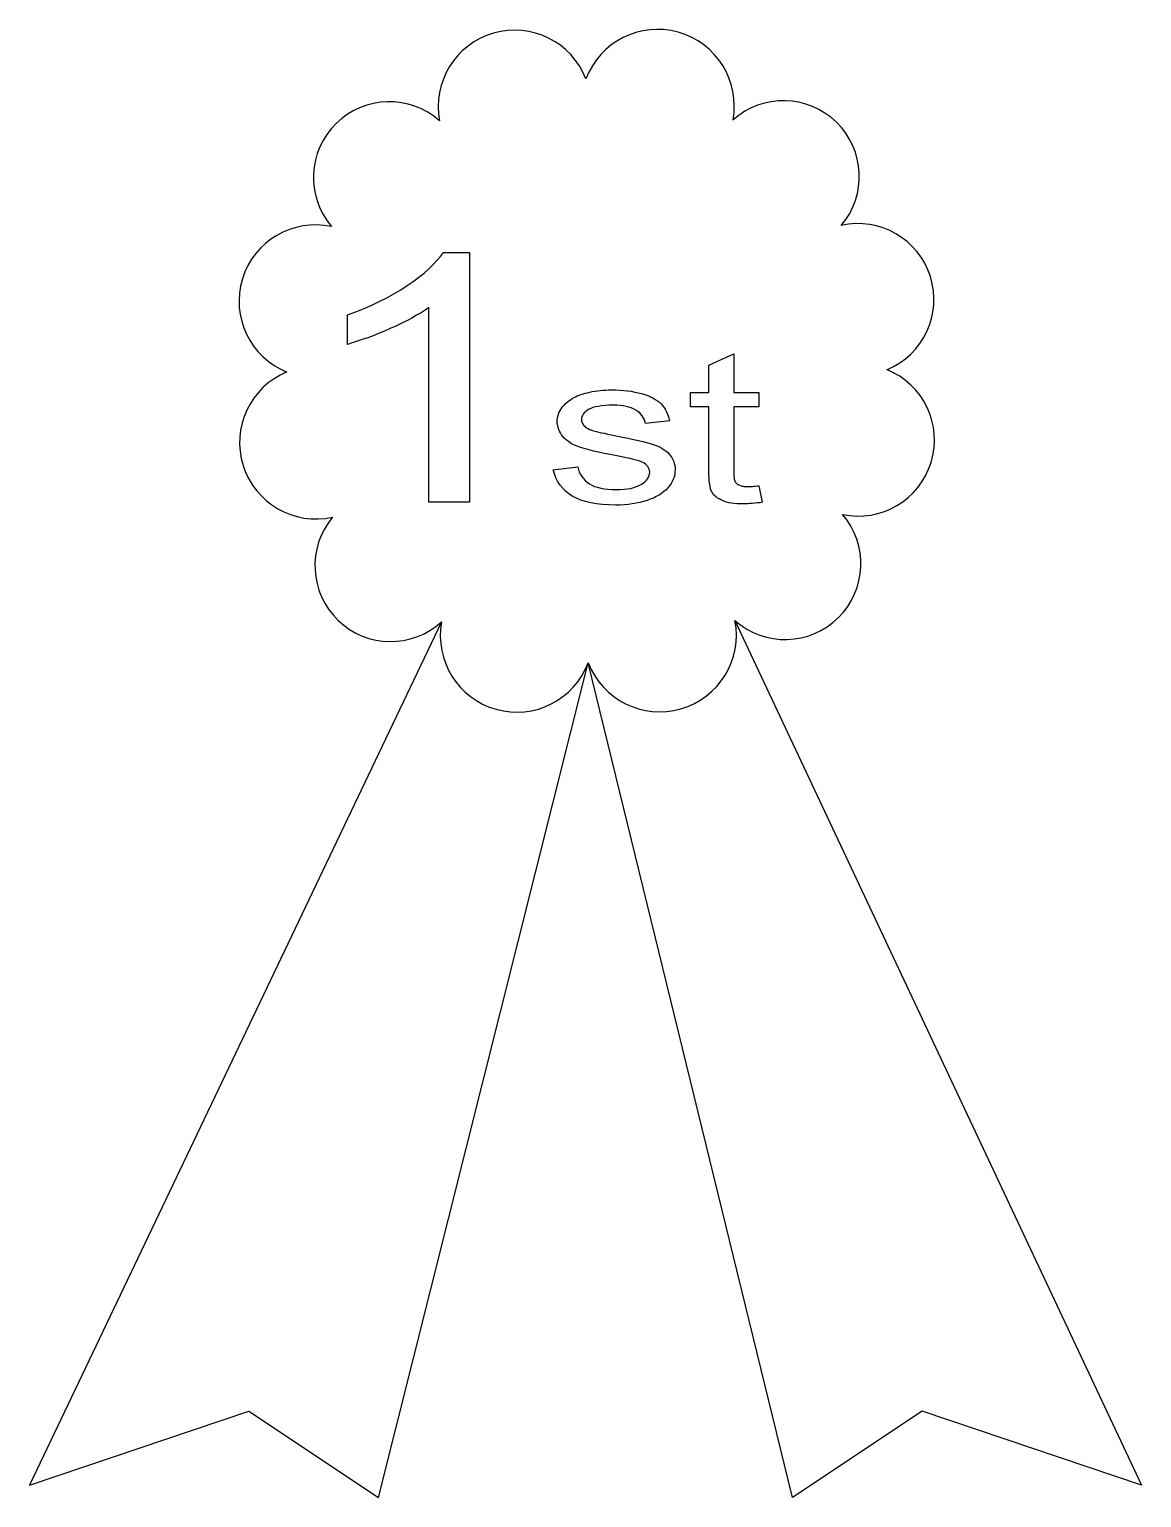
# Model space of a CAD drawing. Extents: x 110 to 283, y 41 to 271.
import ezdxf

# ---------------------------------------------------------------- set-up
doc = ezdxf.new("R2010")
doc.units = 0
doc.layers.get('0').update_dxf_attribs({"linetype": 'CONTINUOUS'})

# ---------------------------------------------------------------- blocks, each defined once
blk = doc.blocks.new('DWG2')
at = {"color": 0}
for p, q in [((-0.4868, 0.9258, 0.5), (-0.4771, 0.9414, 0.5)), ((-0.4771, 0.9414, 0.5), (-0.4683, 0.957, 0.5)), ((-0.4683, 0.957, 0.5), (-0.3931, 0.957, 0.5)), ((-0.3931, 0.957, 0.5), (-0.3931, 0, 0.5)), ((-0.5239, 0.8779, 0.5), (-0.5103, 0.8945, 0.5)), ((-0.5103, 0.8945, 0.5), (-0.4976, 0.9102, 0.5)), ((-0.4976, 0.9102, 0.5), (-0.4868, 0.9258, 0.5)), ((-0.5728, 0.8301, 0.5), (-0.5552, 0.8457, 0.5)), ((-0.5552, 0.8457, 0.5), (-0.5386, 0.8623, 0.5)), ((-0.5386, 0.8623, 0.5), (-0.5239, 0.8779, 0.5)), ((-0.6108, 0.7979, 0.5), (-0.5913, 0.8135, 0.5)), ((-0.5913, 0.8135, 0.5), (-0.5728, 0.8301, 0.5)), ((-0.6743, 0.7549, 0.5), (-0.6528, 0.7686, 0.5)), ((-0.6528, 0.7686, 0.5), (-0.6313, 0.7832, 0.5)), ((-0.6313, 0.7832, 0.5), (-0.6108, 0.7979, 0.5)), ((-0.7446, 0.7178, 0.5), (-0.7202, 0.7295, 0.5)), ((-0.7202, 0.7295, 0.5), (-0.6968, 0.7422, 0.5)), ((-0.6968, 0.7422, 0.5), (-0.6743, 0.7549, 0.5)), ((-0.5327, 0.7256, 0.5), (-0.5454, 0.7158, 0.5)), ((-0.521, 0.7354, 0.5), (-0.5327, 0.7256, 0.5)), ((-0.5103, 0.7461, 0.5), (-0.521, 0.7354, 0.5)), ((-0.5103, 0, 0.5), (-0.5103, 0.7461, 0.5)), ((-0.7446, 0.6045, 0.5), (-0.7446, 0.7178, 0.5)), ((-0.5884, 0.6855, 0.5), (-0.605, 0.6748, 0.5)), ((-0.5737, 0.6953, 0.5), (-0.5884, 0.6855, 0.5)), ((-0.5591, 0.7051, 0.5), (-0.5737, 0.6953, 0.5)), ((-0.5454, 0.7158, 0.5), (-0.5591, 0.7051, 0.5)), ((-0.6704, 0.6377, 0.5), (-0.686, 0.6299, 0.5)), ((-0.6548, 0.6465, 0.5), (-0.6704, 0.6377, 0.5)), ((-0.6382, 0.6553, 0.5), (-0.6548, 0.6465, 0.5)), ((-0.6216, 0.665, 0.5), (-0.6382, 0.6553, 0.5)), ((-0.605, 0.6748, 0.5), (-0.6216, 0.665, 0.5)), ((-0.731, 0.6104, 0.5), (-0.7446, 0.6045, 0.5)), ((-0.7163, 0.6162, 0.5), (-0.731, 0.6104, 0.5)), ((-0.7017, 0.623, 0.5), (-0.7163, 0.6162, 0.5)), ((-0.686, 0.6299, 0.5), (-0.7017, 0.623, 0.5)), ((0.2957, 0.5249, 0.3051), (0.3673, 0.5678, 0.3051)), ((0.3673, 0.5678, 0.3051), (0.3673, 0.4206, 0.3051)), ((0.2957, 0.4206, 0.3051), (0.2957, 0.5249, 0.3051)), ((-0.0469, 0.4218, 0.3051), (-0.0398, 0.4236, 0.3051)), ((-0.0398, 0.4236, 0.3051), (-0.032, 0.4253, 0.3051)), ((-0.032, 0.4253, 0.3051), (-0.0249, 0.4265, 0.3051)), ((-0.0249, 0.4265, 0.3051), (-0.0171, 0.4277, 0.3051)), ((-0.0171, 0.4277, 0.3051), (-0.0094, 0.4289, 0.3051)), ((-0.0094, 0.4289, 0.3051), (-0.001, 0.4295, 0.3051)), ((-0.001, 0.4295, 0.3051), (0.0067, 0.4301, 0.3051)), ((0.0067, 0.4301, 0.3051), (0.015, 0.4301, 0.3051)), ((0.015, 0.4301, 0.3051), (0.0276, 0.4301, 0.3051)), ((0.0276, 0.4301, 0.3051), (0.0389, 0.4289, 0.3051)), ((0.0389, 0.4289, 0.3051), (0.0508, 0.4283, 0.3051)), ((0.0508, 0.4283, 0.3051), (0.0615, 0.4265, 0.3051)), ((0.0615, 0.4265, 0.3051), (0.0723, 0.4247, 0.3051)), ((0.0723, 0.4247, 0.3051), (0.083, 0.4218, 0.3051)), ((-0.1167, 0.3777, 0.3051), (-0.1125, 0.383, 0.3051)), ((-0.1125, 0.383, 0.3051), (-0.1077, 0.3878, 0.3051)), ((-0.1077, 0.3878, 0.3051), (-0.103, 0.392, 0.3051)), ((-0.103, 0.392, 0.3051), (-0.0976, 0.3967, 0.3051)), ((-0.0976, 0.3967, 0.3051), (-0.0922, 0.4009, 0.3051)), ((-0.0922, 0.4009, 0.3051), (-0.0881, 0.4039, 0.3051)), ((-0.0881, 0.4039, 0.3051), (-0.0833, 0.4069, 0.3051)), ((-0.0833, 0.4069, 0.3051), (-0.0779, 0.4093, 0.3051)), ((-0.0779, 0.4093, 0.3051), (-0.0726, 0.4122, 0.3051)), ((-0.0726, 0.4122, 0.3051), (-0.0666, 0.4146, 0.3051)), ((-0.0666, 0.4146, 0.3051), (-0.0606, 0.417, 0.3051)), ((-0.0606, 0.417, 0.3051), (-0.0541, 0.4194, 0.3051)), ((-0.0541, 0.4194, 0.3051), (-0.0469, 0.4218, 0.3051)), ((0.083, 0.4218, 0.3051), (0.0925, 0.4194, 0.3051)), ((0.0925, 0.4194, 0.3051), (0.1027, 0.4158, 0.3051)), ((0.1027, 0.4158, 0.3051), (0.1116, 0.4122, 0.3051)), ((0.1116, 0.4122, 0.3051), (0.1199, 0.4081, 0.3051)), ((0.1199, 0.4081, 0.3051), (0.1277, 0.4039, 0.3051)), ((0.1277, 0.4039, 0.3051), (0.1348, 0.3991, 0.3051)), ((0.1348, 0.3991, 0.3051), (0.1414, 0.3938, 0.3051)), ((0.1414, 0.3938, 0.3051), (0.1479, 0.3884, 0.3051)), ((0.1479, 0.3884, 0.3051), (0.1533, 0.383, 0.3051)), ((0.1533, 0.383, 0.3051), (0.1581, 0.3771, 0.3051)), ((0.2427, 0.3652, 0.3051), (0.2427, 0.4206, 0.3051)), ((0.2427, 0.4206, 0.3051), (0.2957, 0.4206, 0.3051)), ((0.3673, 0.4206, 0.3051), (0.4394, 0.4206, 0.3051)), ((0.4394, 0.4206, 0.3051), (0.4394, 0.3652, 0.3051)), ((-0.1375, 0.336, 0.3051), (-0.1357, 0.3419, 0.3051)), ((-0.1357, 0.3419, 0.3051), (-0.1333, 0.3485, 0.3051)), ((-0.1333, 0.3485, 0.3051), (-0.1304, 0.3544, 0.3051)), ((-0.1304, 0.3544, 0.3051), (-0.1274, 0.361, 0.3051)), ((-0.1274, 0.361, 0.3051), (-0.1244, 0.3663, 0.3051)), ((-0.1244, 0.3663, 0.3051), (-0.1202, 0.3723, 0.3051)), ((-0.1202, 0.3723, 0.3051), (-0.1167, 0.3777, 0.3051)), ((-0.063, 0.3419, 0.3051), (-0.066, 0.3371, 0.3051)), ((-0.0594, 0.3467, 0.3051), (-0.063, 0.3419, 0.3051)), ((-0.0553, 0.3508, 0.3051), (-0.0594, 0.3467, 0.3051)), ((-0.0505, 0.355, 0.3051), (-0.0553, 0.3508, 0.3051)), ((-0.0445, 0.3586, 0.3051), (-0.0505, 0.355, 0.3051)), ((-0.038, 0.3622, 0.3051), (-0.0445, 0.3586, 0.3051)), ((-0.0302, 0.3646, 0.3051), (-0.038, 0.3622, 0.3051)), ((-0.0219, 0.3669, 0.3051), (-0.0302, 0.3646, 0.3051)), ((-0.013, 0.3687, 0.3051), (-0.0219, 0.3669, 0.3051)), ((-0.0028, 0.3699, 0.3051), (-0.013, 0.3687, 0.3051)), ((0.0085, 0.3711, 0.3051), (-0.0028, 0.3699, 0.3051)), ((0.0204, 0.3711, 0.3051), (0.0085, 0.3711, 0.3051)), ((0.0305, 0.3711, 0.3051), (0.0204, 0.3711, 0.3051)), ((0.0401, 0.3699, 0.3051), (0.0305, 0.3711, 0.3051)), ((0.049, 0.3687, 0.3051), (0.0401, 0.3699, 0.3051)), ((0.0574, 0.3663, 0.3051), (0.049, 0.3687, 0.3051)), ((0.0651, 0.364, 0.3051), (0.0574, 0.3663, 0.3051)), ((0.0723, 0.361, 0.3051), (0.0651, 0.364, 0.3051)), ((0.0788, 0.3574, 0.3051), (0.0723, 0.361, 0.3051)), ((0.0854, 0.3526, 0.3051), (0.0788, 0.3574, 0.3051)), ((0.0907, 0.3479, 0.3051), (0.0854, 0.3526, 0.3051)), ((0.0955, 0.3431, 0.3051), (0.0907, 0.3479, 0.3051)), ((0.0997, 0.3371, 0.3051), (0.0955, 0.3431, 0.3051)), ((0.1581, 0.3771, 0.3051), (0.1622, 0.3705, 0.3051)), ((0.1622, 0.3705, 0.3051), (0.1658, 0.364, 0.3051)), ((0.1658, 0.364, 0.3051), (0.17, 0.3562, 0.3051)), ((0.17, 0.3562, 0.3051), (0.173, 0.3485, 0.3051)), ((0.173, 0.3485, 0.3051), (0.176, 0.3401, 0.3051)), ((0.176, 0.3401, 0.3051), (0.1783, 0.3312, 0.3051)), ((0.2957, 0.3652, 0.3051), (0.2427, 0.3652, 0.3051)), ((0.2957, 0.1226, 0.3051), (0.2957, 0.3652, 0.3051)), ((0.4394, 0.3652, 0.3051), (0.3673, 0.3652, 0.3051)), ((0.3673, 0.3652, 0.3051), (0.3673, 0.1184, 0.3051)), ((-0.1405, 0.3157, 0.3051), (-0.1399, 0.3222, 0.3051)), ((-0.1405, 0.3085, 0.3051), (-0.1405, 0.3157, 0.3051)), ((-0.1405, 0.3008, 0.3051), (-0.1405, 0.3085, 0.3051)), ((-0.1393, 0.293, 0.3051), (-0.1405, 0.3008, 0.3051)), ((-0.1399, 0.3222, 0.3051), (-0.1387, 0.3288, 0.3051)), ((-0.1387, 0.3288, 0.3051), (-0.1375, 0.336, 0.3051)), ((-0.0708, 0.3222, 0.3051), (-0.0714, 0.3169, 0.3051)), ((-0.0714, 0.3169, 0.3051), (-0.0714, 0.3133, 0.3051)), ((-0.0714, 0.3133, 0.3051), (-0.0708, 0.3103, 0.3051)), ((-0.0702, 0.3276, 0.3051), (-0.0708, 0.3222, 0.3051)), ((-0.0708, 0.3103, 0.3051), (-0.0702, 0.3067, 0.3051)), ((-0.0684, 0.3324, 0.3051), (-0.0702, 0.3276, 0.3051)), ((-0.0702, 0.3067, 0.3051), (-0.069, 0.3038, 0.3051)), ((-0.069, 0.3038, 0.3051), (-0.0678, 0.3008, 0.3051)), ((-0.066, 0.3371, 0.3051), (-0.0684, 0.3324, 0.3051)), ((-0.0678, 0.3008, 0.3051), (-0.0666, 0.2978, 0.3051)), ((-0.0666, 0.2978, 0.3051), (-0.0648, 0.2948, 0.3051)), ((0.1032, 0.3312, 0.3051), (0.0997, 0.3371, 0.3051)), ((0.1068, 0.3246, 0.3051), (0.1032, 0.3312, 0.3051)), ((0.1092, 0.3175, 0.3051), (0.1068, 0.3246, 0.3051)), ((0.1116, 0.3097, 0.3051), (0.1092, 0.3175, 0.3051)), ((0.1128, 0.302, 0.3051), (0.1116, 0.3097, 0.3051)), ((0.1825, 0.3115, 0.3051), (0.1128, 0.302, 0.3051)), ((0.1783, 0.3312, 0.3051), (0.1807, 0.3216, 0.3051)), ((0.1807, 0.3216, 0.3051), (0.1825, 0.3115, 0.3051)), ((-0.1381, 0.2859, 0.3051), (-0.1393, 0.293, 0.3051)), ((-0.1363, 0.2787, 0.3051), (-0.1381, 0.2859, 0.3051)), ((-0.1345, 0.2716, 0.3051), (-0.1363, 0.2787, 0.3051)), ((-0.1316, 0.265, 0.3051), (-0.1345, 0.2716, 0.3051)), ((-0.1286, 0.2585, 0.3051), (-0.1316, 0.265, 0.3051)), ((-0.125, 0.2519, 0.3051), (-0.1286, 0.2585, 0.3051)), ((-0.0648, 0.2948, 0.3051), (-0.0624, 0.2919, 0.3051)), ((-0.0624, 0.2919, 0.3051), (-0.06, 0.2889, 0.3051)), ((-0.06, 0.2889, 0.3051), (-0.0577, 0.2865, 0.3051)), ((-0.0577, 0.2865, 0.3051), (-0.0547, 0.2835, 0.3051)), ((-0.0547, 0.2835, 0.3051), (-0.0511, 0.2811, 0.3051)), ((-0.0511, 0.2811, 0.3051), (-0.0475, 0.2787, 0.3051)), ((-0.0475, 0.2787, 0.3051), (-0.044, 0.277, 0.3051)), ((-0.044, 0.277, 0.3051), (-0.0398, 0.2746, 0.3051)), ((-0.0398, 0.2746, 0.3051), (-0.035, 0.2728, 0.3051)), ((-0.035, 0.2728, 0.3051), (-0.032, 0.2716, 0.3051)), ((-0.032, 0.2716, 0.3051), (-0.0273, 0.2704, 0.3051)), ((-0.0273, 0.2704, 0.3051), (-0.0213, 0.2686, 0.3051)), ((-0.0213, 0.2686, 0.3051), (-0.0142, 0.2662, 0.3051)), ((-0.0142, 0.2662, 0.3051), (-0.0052, 0.2638, 0.3051)), ((-0.0052, 0.2638, 0.3051), (0.0043, 0.2609, 0.3051)), ((0.0043, 0.2609, 0.3051), (0.0156, 0.2579, 0.3051)), ((0.0156, 0.2579, 0.3051), (0.0282, 0.2543, 0.3051)), ((0.0282, 0.2543, 0.3051), (0.0466, 0.2495, 0.3051)), ((-0.1208, 0.2454, 0.3051), (-0.125, 0.2519, 0.3051)), ((-0.1161, 0.24, 0.3051), (-0.1208, 0.2454, 0.3051)), ((-0.1107, 0.234, 0.3051), (-0.1161, 0.24, 0.3051)), ((-0.1053, 0.2293, 0.3051), (-0.1107, 0.234, 0.3051)), ((-0.0994, 0.2239, 0.3051), (-0.1053, 0.2293, 0.3051)), ((-0.0928, 0.2197, 0.3051), (-0.0994, 0.2239, 0.3051)), ((-0.0863, 0.2156, 0.3051), (-0.0928, 0.2197, 0.3051)), ((-0.0785, 0.212, 0.3051), (-0.0863, 0.2156, 0.3051)), ((-0.0702, 0.2078, 0.3051), (-0.0785, 0.212, 0.3051)), ((0.0466, 0.2495, 0.3051), (0.0633, 0.2448, 0.3051)), ((0.0633, 0.2448, 0.3051), (0.0788, 0.2406, 0.3051)), ((0.0788, 0.2406, 0.3051), (0.0931, 0.2364, 0.3051)), ((0.0931, 0.2364, 0.3051), (0.1056, 0.2323, 0.3051)), ((0.1056, 0.2323, 0.3051), (0.1164, 0.2281, 0.3051)), ((0.1164, 0.2281, 0.3051), (0.1265, 0.2245, 0.3051)), ((0.1265, 0.2245, 0.3051), (0.1342, 0.2215, 0.3051)), ((0.1342, 0.2215, 0.3051), (0.142, 0.218, 0.3051)), ((0.142, 0.218, 0.3051), (0.1485, 0.2144, 0.3051)), ((0.1485, 0.2144, 0.3051), (0.1551, 0.2102, 0.3051)), ((-0.0606, 0.2042, 0.3051), (-0.0702, 0.2078, 0.3051)), ((-0.0493, 0.2001, 0.3051), (-0.0606, 0.2042, 0.3051)), ((-0.0362, 0.1959, 0.3051), (-0.0493, 0.2001, 0.3051)), ((-0.0219, 0.1917, 0.3051), (-0.0362, 0.1959, 0.3051)), ((-0.0058, 0.187, 0.3051), (-0.0219, 0.1917, 0.3051)), ((0.0115, 0.1822, 0.3051), (-0.0058, 0.187, 0.3051)), ((0.0305, 0.1774, 0.3051), (0.0115, 0.1822, 0.3051)), ((0.0448, 0.1738, 0.3051), (0.0305, 0.1774, 0.3051)), ((0.0574, 0.1703, 0.3051), (0.0448, 0.1738, 0.3051)), ((0.0687, 0.1673, 0.3051), (0.0574, 0.1703, 0.3051)), ((0.1551, 0.2102, 0.3051), (0.1611, 0.2054, 0.3051)), ((0.1611, 0.2054, 0.3051), (0.167, 0.2007, 0.3051)), ((0.167, 0.2007, 0.3051), (0.1724, 0.1953, 0.3051)), ((0.1724, 0.1953, 0.3051), (0.1771, 0.1899, 0.3051)), ((0.1771, 0.1899, 0.3051), (0.1813, 0.184, 0.3051)), ((0.1813, 0.184, 0.3051), (0.1855, 0.1774, 0.3051)), ((0.1855, 0.1774, 0.3051), (0.1891, 0.1709, 0.3051)), ((0.1891, 0.1709, 0.3051), (0.192, 0.1637, 0.3051)), ((-0.1524, 0.1244, 0.3051), (-0.0815, 0.1357, 0.3051)), ((-0.0815, 0.1357, 0.3051), (-0.0797, 0.1256, 0.3051)), ((0.0782, 0.1637, 0.3051), (0.0687, 0.1673, 0.3051)), ((0.0866, 0.1607, 0.3051), (0.0782, 0.1637, 0.3051)), ((0.0937, 0.1584, 0.3051), (0.0866, 0.1607, 0.3051)), ((0.0997, 0.1554, 0.3051), (0.0937, 0.1584, 0.3051)), ((0.1038, 0.153, 0.3051), (0.0997, 0.1554, 0.3051)), ((0.1092, 0.1494, 0.3051), (0.1038, 0.153, 0.3051)), ((0.1134, 0.1458, 0.3051), (0.1092, 0.1494, 0.3051)), ((0.117, 0.1411, 0.3051), (0.1134, 0.1458, 0.3051)), ((0.1199, 0.1369, 0.3051), (0.117, 0.1411, 0.3051)), ((0.1223, 0.1315, 0.3051), (0.1199, 0.1369, 0.3051)), ((0.1241, 0.1268, 0.3051), (0.1223, 0.1315, 0.3051)), ((0.192, 0.1637, 0.3051), (0.1944, 0.156, 0.3051)), ((0.1944, 0.156, 0.3051), (0.1962, 0.1482, 0.3051)), ((0.1962, 0.1482, 0.3051), (0.1974, 0.1405, 0.3051)), ((0.1974, 0.1405, 0.3051), (0.1986, 0.1315, 0.3051)), ((0.1986, 0.1315, 0.3051), (0.1986, 0.1226, 0.3051)), ((-0.1488, 0.1083, 0.3051), (-0.1524, 0.1244, 0.3051)), ((-0.1447, 0.0928, 0.3051), (-0.1488, 0.1083, 0.3051)), ((-0.1393, 0.0785, 0.3051), (-0.1447, 0.0928, 0.3051)), ((-0.0797, 0.1256, 0.3051), (-0.0773, 0.1154, 0.3051)), ((-0.0773, 0.1154, 0.3051), (-0.0738, 0.1065, 0.3051)), ((-0.0738, 0.1065, 0.3051), (-0.0702, 0.0982, 0.3051)), ((-0.0702, 0.0982, 0.3051), (-0.0654, 0.0904, 0.3051)), ((-0.0654, 0.0904, 0.3051), (-0.0606, 0.0833, 0.3051)), ((0.1158, 0.0839, 0.3051), (0.1193, 0.0898, 0.3051)), ((0.1193, 0.0898, 0.3051), (0.1217, 0.0958, 0.3051)), ((0.1217, 0.0958, 0.3051), (0.1235, 0.1023, 0.3051)), ((0.1235, 0.1023, 0.3051), (0.1247, 0.1083, 0.3051)), ((0.1247, 0.1208, 0.3051), (0.1241, 0.1268, 0.3051)), ((0.1253, 0.1149, 0.3051), (0.1247, 0.1208, 0.3051)), ((0.1247, 0.1083, 0.3051), (0.1253, 0.1149, 0.3051)), ((0.1932, 0.088, 0.3051), (0.1903, 0.0797, 0.3051)), ((0.1956, 0.0964, 0.3051), (0.1932, 0.088, 0.3051)), ((0.1974, 0.1053, 0.3051), (0.1956, 0.0964, 0.3051)), ((0.198, 0.1137, 0.3051), (0.1974, 0.1053, 0.3051)), ((0.1986, 0.1226, 0.3051), (0.198, 0.1137, 0.3051)), ((0.2957, 0.1071, 0.3051), (0.2957, 0.1226, 0.3051)), ((0.2963, 0.0928, 0.3051), (0.2957, 0.1071, 0.3051)), ((0.2969, 0.0803, 0.3051), (0.2963, 0.0928, 0.3051)), ((0.3673, 0.1184, 0.3051), (0.3673, 0.1113, 0.3051)), ((0.3673, 0.1113, 0.3051), (0.3673, 0.1047, 0.3051)), ((0.3673, 0.1047, 0.3051), (0.3679, 0.0988, 0.3051)), ((0.3679, 0.0988, 0.3051), (0.3685, 0.0934, 0.3051)), ((0.3685, 0.0934, 0.3051), (0.3685, 0.0886, 0.3051)), ((0.3685, 0.0886, 0.3051), (0.3696, 0.0851, 0.3051)), ((0.3696, 0.0851, 0.3051), (0.3702, 0.0815, 0.3051)), ((-0.1328, 0.0654, 0.3051), (-0.1393, 0.0785, 0.3051)), ((-0.125, 0.0535, 0.3051), (-0.1328, 0.0654, 0.3051)), ((-0.1167, 0.0421, 0.3051), (-0.125, 0.0535, 0.3051)), ((-0.0606, 0.0833, 0.3051), (-0.0547, 0.0767, 0.3051)), ((-0.0547, 0.0767, 0.3051), (-0.0481, 0.0707, 0.3051)), ((-0.0481, 0.0707, 0.3051), (-0.041, 0.0654, 0.3051)), ((-0.041, 0.0654, 0.3051), (-0.0332, 0.0606, 0.3051)), ((-0.0332, 0.0606, 0.3051), (-0.0249, 0.057, 0.3051)), ((-0.0249, 0.057, 0.3051), (-0.0153, 0.0535, 0.3051)), ((-0.0153, 0.0535, 0.3051), (-0.0058, 0.0511, 0.3051)), ((-0.0058, 0.0511, 0.3051), (0.0049, 0.0493, 0.3051)), ((0.0049, 0.0493, 0.3051), (0.0162, 0.0487, 0.3051)), ((0.0162, 0.0487, 0.3051), (0.0282, 0.0481, 0.3051)), ((0.0282, 0.0481, 0.3051), (0.0401, 0.0487, 0.3051)), ((0.0401, 0.0487, 0.3051), (0.0514, 0.0493, 0.3051)), ((0.0514, 0.0493, 0.3051), (0.0615, 0.0511, 0.3051)), ((0.0615, 0.0511, 0.3051), (0.0711, 0.0529, 0.3051)), ((0.0711, 0.0529, 0.3051), (0.08, 0.0559, 0.3051)), ((0.08, 0.0559, 0.3051), (0.0878, 0.0594, 0.3051)), ((0.0878, 0.0594, 0.3051), (0.0949, 0.0636, 0.3051)), ((0.0949, 0.0636, 0.3051), (0.1015, 0.0684, 0.3051)), ((0.1015, 0.0684, 0.3051), (0.1068, 0.0731, 0.3051)), ((0.1068, 0.0731, 0.3051), (0.1116, 0.0785, 0.3051)), ((0.1116, 0.0785, 0.3051), (0.1158, 0.0839, 0.3051)), ((0.1724, 0.0475, 0.3051), (0.1658, 0.0404, 0.3051)), ((0.1777, 0.0553, 0.3051), (0.1724, 0.0475, 0.3051)), ((0.1825, 0.063, 0.3051), (0.1777, 0.0553, 0.3051)), ((0.1867, 0.0713, 0.3051), (0.1825, 0.063, 0.3051)), ((0.1903, 0.0797, 0.3051), (0.1867, 0.0713, 0.3051)), ((0.2981, 0.069, 0.3051), (0.2969, 0.0803, 0.3051)), ((0.2993, 0.0594, 0.3051), (0.2981, 0.069, 0.3051)), ((0.3005, 0.0505, 0.3051), (0.2993, 0.0594, 0.3051)), ((0.3023, 0.0439, 0.3051), (0.3005, 0.0505, 0.3051)), ((0.3047, 0.038, 0.3051), (0.3023, 0.0439, 0.3051)), ((0.3702, 0.0815, 0.3051), (0.3708, 0.0791, 0.3051)), ((0.3708, 0.0791, 0.3051), (0.372, 0.0767, 0.3051)), ((0.372, 0.0767, 0.3051), (0.3732, 0.0749, 0.3051)), ((0.3732, 0.0749, 0.3051), (0.3744, 0.0731, 0.3051)), ((0.3744, 0.0731, 0.3051), (0.3762, 0.0713, 0.3051)), ((0.3762, 0.0713, 0.3051), (0.3774, 0.0696, 0.3051)), ((0.3774, 0.0696, 0.3051), (0.3792, 0.0678, 0.3051)), ((0.3792, 0.0678, 0.3051), (0.3816, 0.0666, 0.3051)), ((0.3816, 0.0666, 0.3051), (0.3833, 0.0654, 0.3051)), ((0.3833, 0.0654, 0.3051), (0.3857, 0.0642, 0.3051)), ((0.3857, 0.0642, 0.3051), (0.3881, 0.063, 0.3051)), ((0.3881, 0.063, 0.3051), (0.3911, 0.0618, 0.3051)), ((0.3911, 0.0618, 0.3051), (0.3941, 0.0612, 0.3051)), ((0.3941, 0.0612, 0.3051), (0.3971, 0.0606, 0.3051)), ((0.3971, 0.0606, 0.3051), (0.4006, 0.0606, 0.3051)), ((0.4006, 0.0606, 0.3051), (0.4042, 0.06, 0.3051)), ((0.4042, 0.06, 0.3051), (0.4078, 0.06, 0.3051)), ((0.4078, 0.06, 0.3051), (0.4108, 0.06, 0.3051)), ((0.4108, 0.06, 0.3051), (0.4143, 0.06, 0.3051)), ((0.4143, 0.06, 0.3051), (0.4179, 0.0606, 0.3051)), ((0.4179, 0.0606, 0.3051), (0.4215, 0.0606, 0.3051)), ((0.4215, 0.0606, 0.3051), (0.4257, 0.0612, 0.3051)), ((0.4257, 0.0612, 0.3051), (0.4298, 0.0618, 0.3051)), ((0.4298, 0.0618, 0.3051), (0.4346, 0.0624, 0.3051)), ((0.4346, 0.0624, 0.3051), (0.4394, 0.063, 0.3051)), ((0.4394, 0.063, 0.3051), (0.4489, -0.0002, 0.3051)), ((-0.3931, 0, 0.5), (-0.5103, 0, 0.5)), ((-0.1077, 0.032, 0.3051), (-0.1167, 0.0421, 0.3051)), ((-0.0976, 0.0231, 0.3051), (-0.1077, 0.032, 0.3051)), ((-0.0857, 0.0153, 0.3051), (-0.0976, 0.0231, 0.3051)), ((-0.0732, 0.0082, 0.3051), (-0.0857, 0.0153, 0.3051)), ((-0.0594, 0.0022, 0.3051), (-0.0732, 0.0082, 0.3051)), ((-0.0445, -0.0026, 0.3051), (-0.0594, 0.0022, 0.3051)), ((0.1074, 0.0022, 0.3051), (0.0973, -0.0014, 0.3051)), ((0.1176, 0.0064, 0.3051), (0.1074, 0.0022, 0.3051)), ((0.1271, 0.0112, 0.3051), (0.1176, 0.0064, 0.3051)), ((0.136, 0.0159, 0.3051), (0.1271, 0.0112, 0.3051)), ((0.1444, 0.0213, 0.3051), (0.136, 0.0159, 0.3051)), ((0.1521, 0.0272, 0.3051), (0.1444, 0.0213, 0.3051)), ((0.1593, 0.0338, 0.3051), (0.1521, 0.0272, 0.3051)), ((0.1658, 0.0404, 0.3051), (0.1593, 0.0338, 0.3051)), ((0.3071, 0.0332, 0.3051), (0.3047, 0.038, 0.3051)), ((0.3095, 0.0284, 0.3051), (0.3071, 0.0332, 0.3051)), ((0.313, 0.0243, 0.3051), (0.3095, 0.0284, 0.3051)), ((0.3166, 0.0201, 0.3051), (0.313, 0.0243, 0.3051)), ((0.3202, 0.0159, 0.3051), (0.3166, 0.0201, 0.3051)), ((0.3249, 0.0123, 0.3051), (0.3202, 0.0159, 0.3051)), ((0.3297, 0.0088, 0.3051), (0.3249, 0.0123, 0.3051)), ((0.3345, 0.0058, 0.3051), (0.3297, 0.0088, 0.3051)), ((0.3404, 0.0028, 0.3051), (0.3345, 0.0058, 0.3051)), ((0.3464, 0.0004, 0.3051), (0.3404, 0.0028, 0.3051)), ((0.353, -0.002, 0.3051), (0.3464, 0.0004, 0.3051)), ((-0.0279, -0.0061, 0.3051), (-0.0445, -0.0026, 0.3051)), ((-0.0106, -0.0085, 0.3051), (-0.0279, -0.0061, 0.3051)), ((0.0085, -0.0103, 0.3051), (-0.0106, -0.0085, 0.3051)), ((0.0282, -0.0109, 0.3051), (0.0085, -0.0103, 0.3051)), ((0.0407, -0.0109, 0.3051), (0.0282, -0.0109, 0.3051)), ((0.0526, -0.0097, 0.3051), (0.0407, -0.0109, 0.3051)), ((0.0639, -0.0085, 0.3051), (0.0526, -0.0097, 0.3051)), ((0.0752, -0.0067, 0.3051), (0.0639, -0.0085, 0.3051)), ((0.0866, -0.0043, 0.3051), (0.0752, -0.0067, 0.3051)), ((0.0973, -0.0014, 0.3051), (0.0866, -0.0043, 0.3051)), ((0.3607, -0.0037, 0.3051), (0.353, -0.002, 0.3051)), ((0.3685, -0.0049, 0.3051), (0.3607, -0.0037, 0.3051)), ((0.3768, -0.0061, 0.3051), (0.3685, -0.0049, 0.3051)), ((0.3857, -0.0067, 0.3051), (0.3768, -0.0061, 0.3051)), ((0.3947, -0.0067, 0.3051), (0.3857, -0.0067, 0.3051)), ((0.4012, -0.0067, 0.3051), (0.3947, -0.0067, 0.3051)), ((0.4072, -0.0061, 0.3051), (0.4012, -0.0067, 0.3051)), ((0.4137, -0.0055, 0.3051), (0.4072, -0.0061, 0.3051)), ((0.4203, -0.0049, 0.3051), (0.4137, -0.0055, 0.3051)), ((0.4275, -0.0043, 0.3051), (0.4203, -0.0049, 0.3051)), ((0.434, -0.0031, 0.3051), (0.4275, -0.0043, 0.3051)), ((0.4418, -0.002, 0.3051), (0.434, -0.0031, 0.3051)), ((0.4489, -0.0002, 0.3051), (0.4418, -0.002, 0.3051))]:
    blk.add_line(p, q, dxfattribs=at)

msp = doc.modelspace()

# ---------------------------------------------------------------- linework, layer by layer
at = {"color": 1}
for p, q in [((173.85, 178.05), (109.55, 43.3)), ((219.61, 178.25), (283.05, 43.3)), ((164.01, 41.37), (196.72, 171.65)), ((228.59, 41.37), (196.72, 171.65)), ((109.55, 43.3), (143.77, 54.87)), ((143.77, 54.87), (164.01, 41.37)), ((248.83, 54.87), (228.59, 41.37)), ((283.05, 43.3), (248.83, 54.87))]:
    msp.add_line(p, q, dxfattribs=at)
for centre, radius, start, end in [((207.55, 258.57), 11.96, 349.4746, 159.2569), ((185.25, 258.48), 11.93, 21.2863, 190.8456), ((165.68, 247.41), 11.82, 48.3039, 220.4226), ((227.19, 247.58), 11.82, 319.7097, 131.8284), ((154.17, 228.1), 11.91, 77.8381, 248.1145), ((238.79, 228.37), 11.85, 292.448, 102.5986), ((154.26, 206.04), 11.92, 112.352, 282.5707), ((238.87, 206.43), 11.86, 257.8883, 67.9902), ((227.43, 187.12), 11.82, 228.6172, 40.741), ((165.91, 186.81), 11.82, 140.0187, 312.1683), ((185.58, 175.9), 11.93, 169.5904, 339.1546), ((207.87, 175.98), 11.96, 201.1993, 10.9803)]:
    msp.add_arc(centre, radius, start, end, dxfattribs=at)

# ---------------------------------------------------------------- block references
at = {"color": 1, "xscale": -54.20414007822276, "yscale": -40.74167391500404, "zscale": 0.4610479966432109, "rotation": 180}
msp.add_blockref('DWG2', (199.52, 196.74), dxfattribs=at)

doc.saveas('drawing.dxf')
